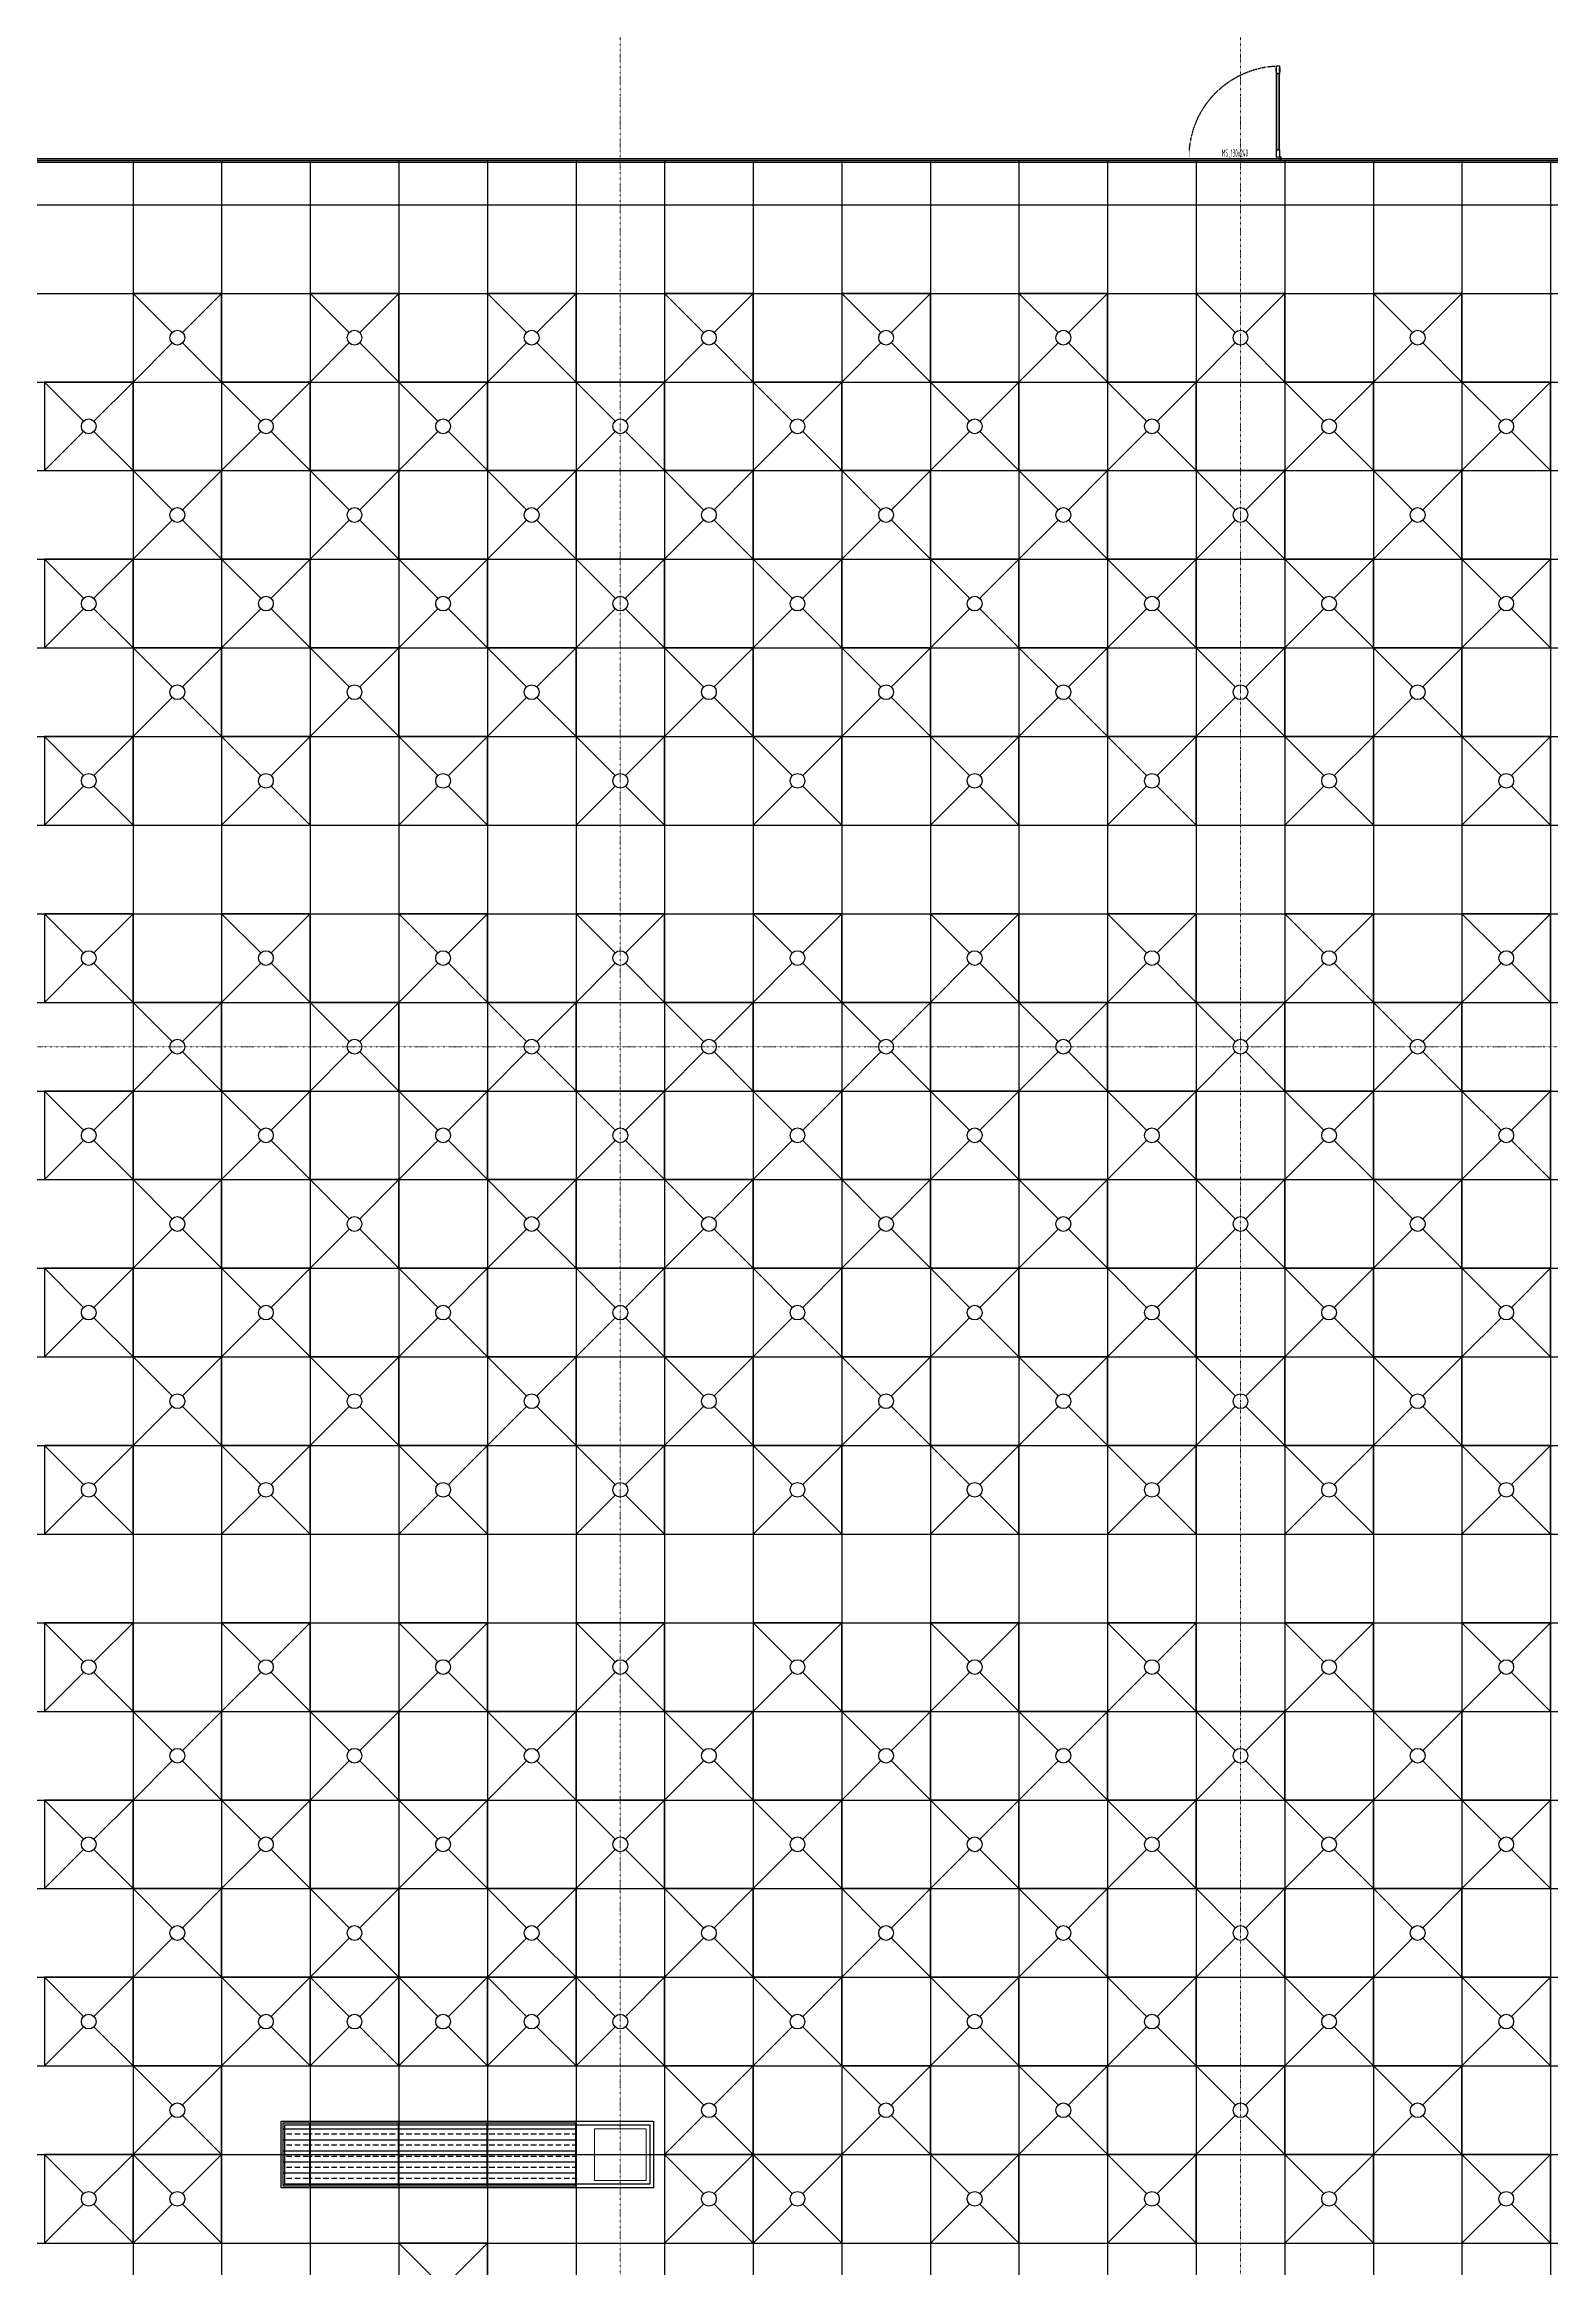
# Model space of a CAD drawing. Extents: x -32000 to 290600, y -111057 to 131250.
# Drawn here: x 151800 to 172200, y 58470 to 88570 of the extents above; entities that cross this region are included whole.
import ezdxf
from ezdxf.enums import TextEntityAlignment as Align

# ---------------------------------------------------------------- set-up
doc = ezdxf.new("R2010")
doc.units = 0
doc.header["$LTSCALE"] = 5
doc.linetypes.add('H12PL3$0$JJP_三點線', pattern=[0.9, 0.3, -0.15, 0, -0.15, 0, -0.15, 0, -0.15])
doc.linetypes.add('XFDP30-200K$0$HIDDEN', pattern=[0.3, 0.2, -0.1])
for name, color, linetype in [('H12PL3$0$S-COL', 252, 'Continuous'), ('H12PL3$0$S-GRID', 252, 'Continuous'), ('XFDC30-200K$0$A-C-4500 (200K)', 139, 'Continuous'), ('XFDH30-200K$0$A-DR (200k)', 124, 'Continuous'), ('XFDH30-200K$0$A-FFU-1200x1200_(200k)', 140, 'Continuous'), ('XFDP30-200K$0$A-Door (200K)', 2, 'Continuous'), ('XFDP30-200K$0$A-W-P1S (200K)', 2, 'Continuous')]:
    doc.layers.add(name, color=color, linetype=linetype)
doc.layers.add('XFDC30-200K$0$A-Area (200K)', color=171, linetype='Continuous', plot=False)
doc.styles.add('XFDP30-200K$0$AA-TXT', font='isocp.shx', dxfattribs={"width": 0.8, "bigfont": 'china.shx'})

# ---------------------------------------------------------------- blocks, each defined once
blk = doc.blocks.new('XFDP30-200K$0$GAD2205')
blk.add_lwpolyline([(0, 1), (0, 1), (-18, 1, -0.414214), (-18, 2), (-18, 3, -0.414214), (-18, 3), (-14, 3, 0.414214), (-13, 4), (-13, 4, 0.414214), (-14, 4), (-18, 4, -0.414214), (-18, 5), (-18, 12, -0.414214), (-18, 12), (-18, 12, 0.414214), (-18, 12), (-18, 14, 0.72636), (-19, 14), (-19, 13, 0.158507), (-19, 13), (-19, 0, 0.414214), (-19, 0), (19, 0, 0.414214), (19, 0), (19, 13, 0.158507), (19, 13), (19, 14, 0.72636), (18, 14), (18, 12, 0.414214), (18, 12, -0.414214), (18, 12), (18, 5, -0.414214), (18, 4), (14, 4, 0.414214), (13, 4), (13, 4, 0.414214), (14, 3), (18, 3, -0.414214), (18, 3), (18, 2, -0.414214), (18, 1), (0, 1)], format="xyb", close=True)
blk = doc.blocks.new('XFDP30-200K$0$Door-S130a')
for p, q in [((8.8, 120.4), (8.8, 125.3)), ((8.8, 125.3), (9.6, 125.3)), ((9.6, 120.4), (8.8, 120.4)), ((9.6, 125.3), (9.6, 120.4))]:
    blk.add_line(p, q)
blk.add_lwpolyline([(4.8, 120.4), (4.8, 125.3), (4, 125.3), (4, 120.4)], close=True)
at = {"ltscale": 5}
for points in [[(8.8, 117.8), (8.8, 127.9), (4.8, 127.9), (4.8, 117.8)], [(5, 117.5), (5, 14.8), (5, 14.8), (5, 117.5)], [(8.6, 14.8), (8.5, 14.8), (8.5, 117.5), (8.6, 117.5)], [(8.8, 4.3), (8.8, 14.4), (4.8, 14.4), (4.8, 4.3)]]:
    blk.add_lwpolyline(points, close=True, dxfattribs=at)
blk.add_lwpolyline([(4.8, 117.9), (4.8, 116.7, 0.158507), (4.9, 116.7), (4.9, 116.5, 0.72636), (5, 116.6), (5, 116.7, 0.414214), (5, 116.7, -0.414214), (4.9, 116.8), (4.9, 117.5, -0.414214), (5, 117.5), (5.4, 117.5, 0.414214), (5.4, 117.5), (5.4, 117.6, 0.414214), (5.4, 117.6), (5, 117.6, -0.414214), (4.9, 117.6), (4.9, 117.8, -0.414214), (5, 117.8), (6.8, 117.8), (6.8, 117.8), (6.8, 117.8), (8.6, 117.8, -0.414214), (8.6, 117.8), (8.6, 117.6, -0.414214), (8.6, 117.6), (8.2, 117.6, 0.414214), (8.1, 117.6), (8.1, 117.5, 0.414214), (8.2, 117.5), (8.6, 117.5, -0.414214), (8.6, 117.5), (8.6, 116.8, -0.414214), (8.6, 116.7), (8.6, 116.7, 0.414214), (8.6, 116.7), (8.6, 116.6, 0.72636), (8.6, 116.5), (8.7, 116.7, 0.158507), (8.7, 116.7), (8.7, 117.9, 0.414214), (8.7, 117.9), (4.9, 117.9, 0.414214)], format="xyb", close=True, dxfattribs=at)
at = {"ltscale": 500}
for points in [[(3.2, -0.6), (3.2, 3.9), (3, 3.9), (3, -0.6)], [(8.5, 4.8), (4, 4.8), (4, 4.6), (8.5, 4.6)]]:
    blk.add_lwpolyline(points, close=True, dxfattribs=at)
at = {"linetype": 'XFDP30-200K$0$HIDDEN', "ltscale": 0.1}
blk.add_arc((3.4, 4.4), 123.6, 0, 86.7594, dxfattribs=at)
at = {"ltscale": 500, "extrusion": (0, 0, -1)}
blk.add_ellipse((3.4, 4.4), major_axis=(-0.495, 0.495), ratio=1, start_param=5.497787, end_param=11.780972, dxfattribs=at)
at = {"ltscale": 5, "xscale": 0.1000000000058208, "yscale": 0.1000000000058208, "zscale": 0.1000000000058208}
blk.add_blockref('XFDP30-200K$0$GAD2205', (6.8, 14.3), dxfattribs=at)
at = {"color": 9, "style": 'XFDP30-200K$0$AA-TXT', "width": 0.45}
blk.add_attdef('130X240', text='', height=10, dxfattribs=at).set_placement((65, 10), align=Align.MIDDLE_CENTER)
blk = doc.blocks.new('XFDP30-200K')
at = {"layer": 'XFDP30-200K$0$A-W-P1S (200K)'}
for p, q in [((43775, 87025), (174600, 87025)), ((43825, 86975), (174600, 86975))]:
    blk.add_line(p, q, dxfattribs=at)
for points in [[(155006, 60450), (160050, 60450), (160050, 59550), (155006, 59550)], [(155056, 60400), (160000, 60400), (160000, 59600), (155056, 59600)]]:
    blk.add_lwpolyline(points, close=True, dxfattribs=at)
at = {"layer": 'XFDP30-200K$0$A-Door (200K)'}
ref = blk.add_blockref('XFDP30-200K$0$Door-S130a', (168575, 87000, 0), dxfattribs=dict(at, xscale=-10, yscale=10, zscale=10))
ref.add_attrib('130X240', 'MS_130x240', dxfattribs={"layer": '0', "color": 9, "height": 100, "style": 'XFDP30-200K$0$AA-TXT', "width": 0.45}).set_placement((167925, 87100, 0), align=Align.MIDDLE_CENTER)
blk = doc.blocks.new('H12PL3')
at = {"layer": 'H12PL3$0$S-COL', "lineweight": 0, "flags": 128}
blk.add_lwpolyline([(159250, 59650), (159950, 59650), (159950, 60350), (159250, 60350)], close=True, dxfattribs=at)
at = {"layer": 'H12PL3$0$S-GRID', "linetype": 'H12PL3$0$JJP_三點線', "lineweight": 0}
for p, q in [((159600, 128250), (159600, -28000)), ((168000, 128250), (168000, -28000)), ((-29000, 75000), (289600, 75000)), ((-29000, 60000), (289600, 60000))]:
    blk.add_line(p, q, dxfattribs=at)
blk.add_blockref('XFDP30-200K', (0, 0))
blk = doc.blocks.new('XFDH30-200K$0$FFU-1212')
for p, q in [((0, 120), (52.9, 67.1)), ((67.1, 67.1), (120, 120)), ((0, 0), (52.9, 52.9)), ((67.1, 52.9), (120, 0))]:
    blk.add_line(p, q)
blk.add_lwpolyline([(0, 0), (120, 0), (120, 120), (0, 120)], close=True)
blk.add_circle((60, 60), 10)
blk = doc.blocks.new('*U210')
h = blk.add_hatch()
h.set_pattern_fill('ANSI33', color=256, scale=60, angle=135, style=0)
h.set_pattern_definition([(180, (-13.5, 35), (-3e-15, -15), []), (180, (-21, 42.5), (-3e-15, -15), [7.5, -3.75])])
h.paths.add_polyline_path([(0, 85), (0, 0), (36.5, 0), (36.5, 80), (36.5, 80), (36.5, 85)])
blk.add_lwpolyline([(0, 85), (0, 0), (36.5, 0), (36.5, 80), (36.5, 80), (36.5, 85), (0, 85)])
blk = doc.blocks.new('*U209')
h = blk.add_hatch()
h.set_pattern_fill('ANSI33', color=256, scale=60, angle=135, style=0)
h.set_pattern_definition([(180, (70, 35), (-3e-15, -15), []), (180, (62.5, 42.5), (-3e-15, -15), [7.5, -3.75])])
h.paths.add_polyline_path([(0, 85), (0, 0), (120, 0), (120, 80), (120, 80), (120, 85)])
blk.add_lwpolyline([(0, 85), (0, 0), (120, 0), (120, 80), (120, 80), (120, 85), (0, 85)])
blk = doc.blocks.new('XFDH30-200K')
at = {"layer": 'XFDH30-200K$0$A-DR (200k)', "xscale": 10, "yscale": 10, "zscale": 10}
for name, p in [('*U210', (155031, 59575)), ('*U209', (155396, 59575)), ('*U209', (156596, 59575)), ('*U209', (157796, 59575))]:
    blk.add_blockref(name, p, dxfattribs=at)
at = {"layer": 'XFDH30-200K$0$A-FFU-1200x1200_(200k)', "xscale": 10, "yscale": 10, "zscale": 10, "rotation": 90.00000000000001}
for p in [(154200, 84000, 0), (156600, 84000, 0), (159000, 84000, 0), (161400, 84000, 0), (163800, 84000, 0), (166200, 84000, 0), (168600, 84000, 0), (171000, 84000, 0), (153000, 82800, 0), (155400, 82800, 0), (157800, 82800, 0), (160200, 82800, 0), (162600, 82800, 0), (165000, 82800, 0), (167400, 82800, 0), (169800, 82800, 0), (172200, 82800, 0), (154200, 81600, 0), (156600, 81600, 0), (159000, 81600, 0), (161400, 81600, 0), (163800, 81600, 0), (166200, 81600, 0), (168600, 81600, 0), (171000, 81600, 0), (153000, 80400, 0), (155400, 80400, 0), (157800, 80400, 0), (160200, 80400, 0), (162600, 80400, 0), (165000, 80400, 0), (167400, 80400, 0), (169800, 80400, 0), (172200, 80400, 0), (154200, 79200, 0), (156600, 79200, 0), (159000, 79200, 0), (161400, 79200, 0), (163800, 79200, 0), (166200, 79200, 0), (168600, 79200, 0), (171000, 79200, 0), (153000, 78000, 0), (155400, 78000, 0), (157800, 78000, 0), (160200, 78000, 0), (162600, 78000, 0), (165000, 78000, 0), (167400, 78000, 0), (169800, 78000, 0), (172200, 78000, 0), (153000, 75600, 0), (155400, 75600, 0), (157800, 75600, 0), (160200, 75600, 0), (162600, 75600, 0), (165000, 75600, 0), (167400, 75600, 0), (169800, 75600, 0), (172200, 75600, 0), (154200, 74400, 0), (156600, 74400, 0), (159000, 74400, 0), (161400, 74400, 0), (163800, 74400, 0), (166200, 74400, 0), (168600, 74400, 0), (171000, 74400, 0), (153000, 73200, 0), (155400, 73200, 0), (157800, 73200, 0), (160200, 73200, 0), (162600, 73200, 0), (165000, 73200, 0), (167400, 73200, 0), (169800, 73200, 0), (172200, 73200, 0), (154200, 72000, 0), (156600, 72000, 0), (159000, 72000, 0), (161400, 72000, 0), (163800, 72000, 0), (166200, 72000, 0), (168600, 72000, 0), (171000, 72000, 0), (153000, 70800, 0), (155400, 70800, 0), (157800, 70800, 0), (160200, 70800, 0), (162600, 70800, 0), (165000, 70800, 0), (167400, 70800, 0), (169800, 70800, 0), (172200, 70800, 0), (154200, 69600, 0), (156600, 69600, 0), (159000, 69600, 0), (161400, 69600, 0), (163800, 69600, 0), (166200, 69600, 0), (168600, 69600, 0), (171000, 69600, 0), (153000, 68400, 0), (155400, 68400, 0), (157800, 68400, 0), (160200, 68400, 0), (162600, 68400, 0), (165000, 68400, 0), (167400, 68400, 0), (169800, 68400, 0), (172200, 68400, 0), (153000, 66000, 0), (155400, 66000, 0), (157800, 66000, 0), (160200, 66000, 0), (162600, 66000, 0), (165000, 66000, 0), (167400, 66000, 0), (169800, 66000, 0), (172200, 66000, 0), (154200, 64800, 0), (156600, 64800, 0), (159000, 64800, 0), (161400, 64800, 0), (163800, 64800, 0), (166200, 64800, 0), (168600, 64800, 0), (171000, 64800, 0), (153000, 63600, 0), (155400, 63600, 0), (157800, 63600, 0), (160200, 63600, 0), (162600, 63600, 0), (165000, 63600, 0), (167400, 63600, 0), (169800, 63600, 0), (172200, 63600, 0), (154200, 62400, 0), (156600, 62400, 0), (159000, 62400, 0), (161400, 62400, 0), (163800, 62400, 0), (166200, 62400, 0), (168600, 62400, 0), (171000, 62400, 0), (153000, 61200, 0), (155400, 61200, 0), (156600, 61200, 0), (157800, 61200, 0), (159000, 61200, 0), (160200, 61200, 0), (162600, 61200, 0), (165000, 61200, 0), (167400, 61200, 0), (169800, 61200, 0), (172200, 61200, 0), (154200, 60000, 0), (161400, 60000, 0), (163800, 60000, 0), (166200, 60000, 0), (168600, 60000, 0), (171000, 60000, 0), (153000, 58800, 0), (154200, 58800, 0), (161400, 58800, 0), (162600, 58800, 0), (165000, 58800, 0), (167400, 58800, 0), (169800, 58800, 0), (172200, 58800, 0), (157800, 57600, 0)]:
    blk.add_blockref('XFDH30-200K$0$FFU-1212', p, dxfattribs=at)
blk = doc.blocks.new('XFDC30-200K')
at = {"layer": 'XFDC30-200K$0$A-Area (200K)', "elevation": 0}
blk.add_lwpolyline([(18450, 3000), (166200, 3000), (166200, 13200), (174600, 13200), (174600, 87000), (43650, 87000), (43650, 85450), (18450, 85450), (18450, 60340), (22950, 60340), (22950, 55865), (18449, 55865)], close=True, dxfattribs=at)
at = {"layer": 'XFDC30-200K$0$A-C-4500 (200K)', "ltscale": 0.3}
for p, q in [((43800, 87000), (174600, 87000)), ((153000, 87000), (153000, 3000)), ((154200, 87000), (154200, 3000)), ((155400, 87000), (155400, 3000)), ((156600, 87000), (156600, 3000)), ((157800, 87000), (157800, 3000)), ((159000, 87000), (159000, 3000)), ((160200, 87000), (160200, 3000)), ((161400, 87000), (161400, 3000)), ((162600, 87000), (162600, 3000)), ((163800, 87000), (163800, 3000)), ((165000, 87000), (165000, 3000)), ((166200, 87000), (166200, 3503)), ((167400, 87000), (167400, 13200)), ((168600, 87000), (168600, 13200)), ((169800, 87000), (169800, 13200)), ((171000, 87000), (171000, 13200)), ((172200, 87000), (172200, 13200)), ((43800, 86400), (174600, 86400)), ((18450, 85200), (174600, 85200)), ((18450, 84000), (174600, 84000)), ((18450, 82800), (174600, 82800)), ((18450, 81600), (174600, 81600)), ((18450, 80400), (174600, 80400)), ((18450, 79200), (174600, 79200)), ((18450, 78000), (174600, 78000)), ((18450, 76800), (174600, 76800)), ((18450, 75600), (174600, 75600)), ((18450, 74400), (174600, 74400)), ((18450, 73200), (174600, 73200)), ((18450, 72000), (174600, 72000)), ((18450, 70800), (174600, 70800)), ((18450, 69600), (174600, 69600)), ((18450, 68400), (174600, 68400)), ((18450, 67200), (174600, 67200)), ((18450, 66000), (174600, 66000)), ((18450, 64800), (174600, 64800)), ((18450, 63600), (174600, 63600)), ((18450, 62400), (174600, 62400)), ((18450, 61200), (174600, 61200)), ((23075, 60000), (174600, 60000)), ((23075, 58800), (174600, 58800))]:
    blk.add_line(p, q, dxfattribs=at)

msp = doc.modelspace()

# ---------------------------------------------------------------- block references
for name in ['H12PL3', 'XFDC30-200K', 'XFDH30-200K']:
    msp.add_blockref(name, (0, 0))

doc.saveas('drawing.dxf')
